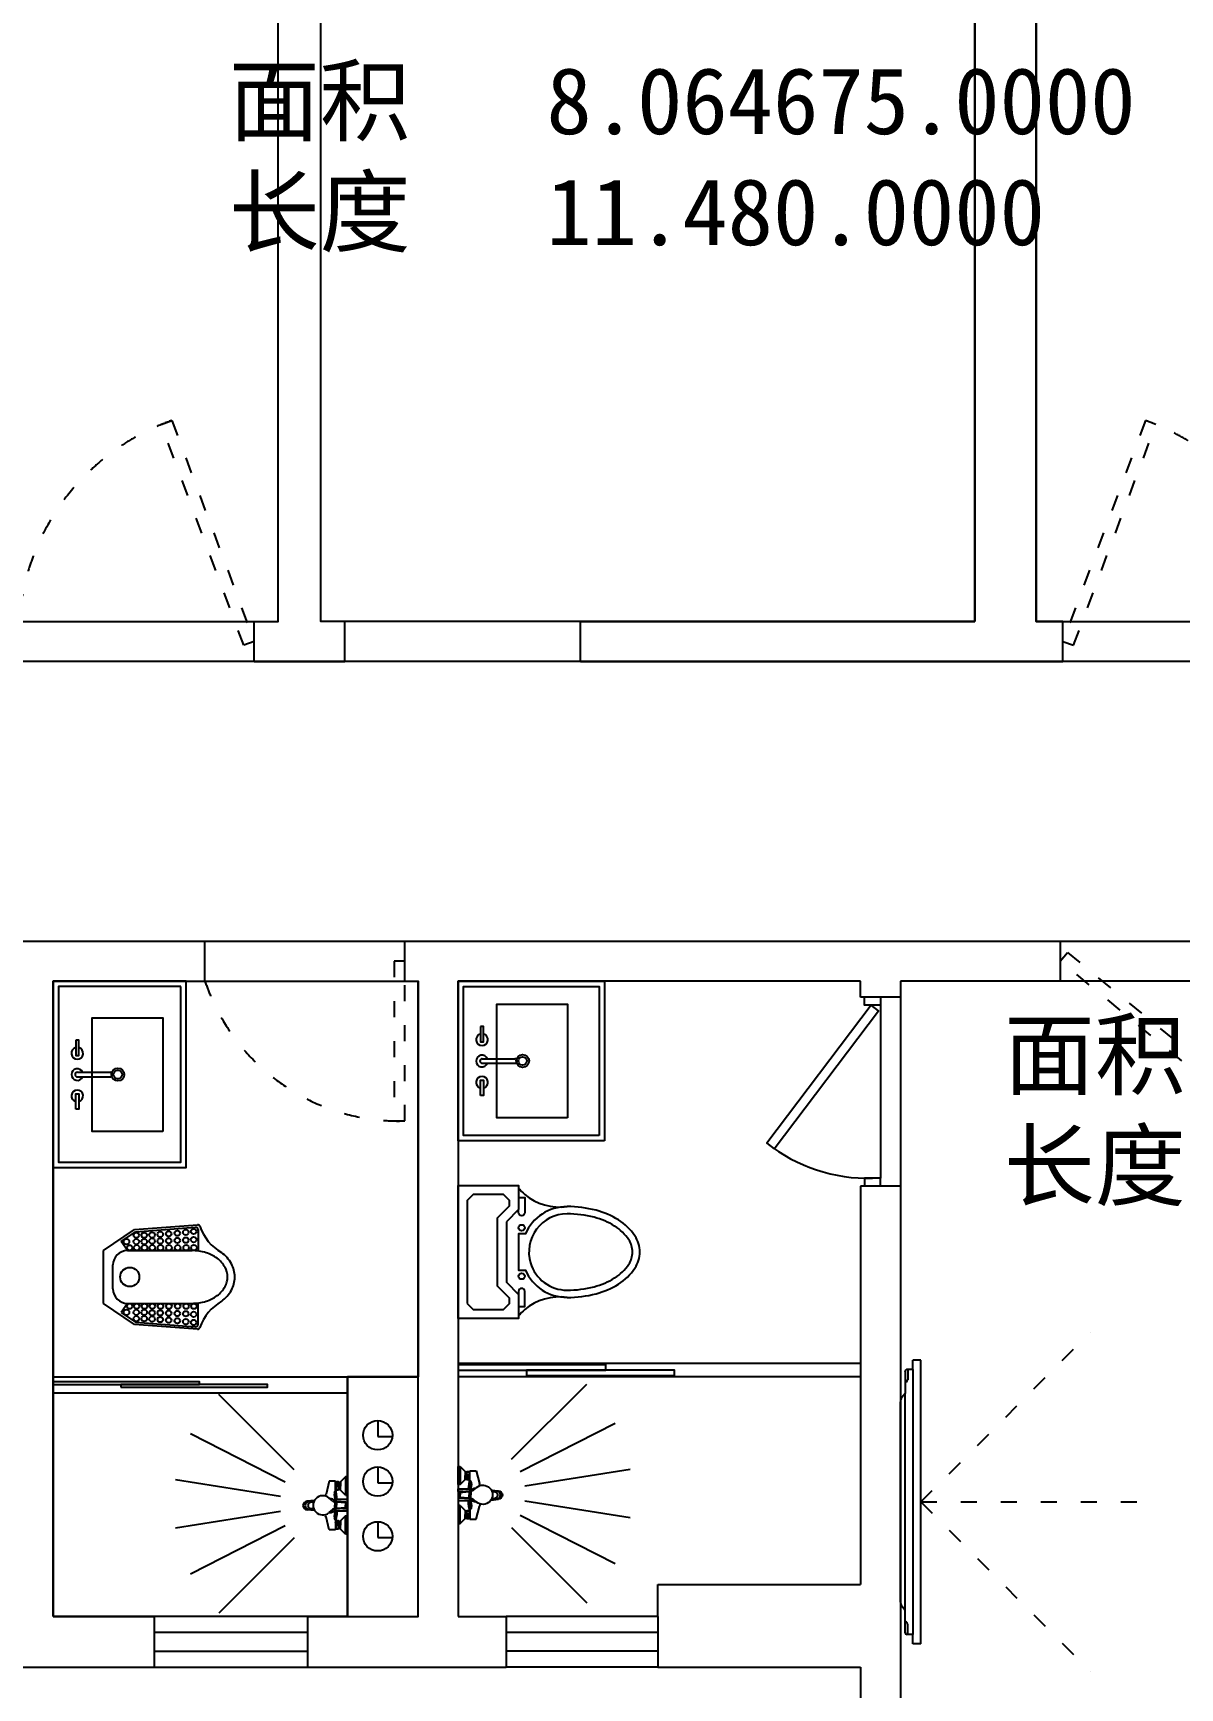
# Model space of a CAD drawing. Header units: millimetres. Extents: x -77055 to 331180, y -861586 to -491011.
# Drawn here: x 152623 to 156927, y -617633 to -611422 of the extents above; entities that cross this region are included whole.
import ezdxf

# ---------------------------------------------------------------- set-up
doc = ezdxf.new("R2010")
doc.units = ezdxf.units.MM
doc.header["$PDMODE"] = 3
doc.linetypes.add('ACAD_ISO03W100', pattern=[30, 12, -18])
for name, color, linetype in [('250', 250, 'Continuous'), ('dadddd', 7, 'Continuous'), ('DOOR【门】', 1, 'Continuous'), ('IDS-FIXT', 31, 'Continuous'), ('JP-洁具灶具', 2, 'Continuous'), ('家具外线', 4, 'Continuous'), ('饰品', 36, 'Continuous')]:
    doc.layers.add(name, color=color, linetype=linetype)
doc.styles.add('DIM', font='simhei.ttf', dxfattribs={"width": 0.8})
doc.styles.add('DIM_FONT', font='SIMPLEX.shx', dxfattribs={"width": 0.8})
doc.styles.add('STYLE1', font='')
doc.styles.get('STYLE1').set_extended_font_data('SimSun')
doc.dimstyles.new('1-50', dxfattribs={"dimscale": 50, "dimtxt": 5, "dimasz": 1, "dimexe": 1, "dimexo": 0.1, "dimgap": 0.5, "dimtad": 1, "dimdec": 0, "dimdsep": 46, "dimtxsty": 'DIM', "dimblk": 'ARCHTICK', "dimcen": 4, "dimdle": 1, "dimclrd": 3, "dimclre": 3, "dimclrt": 1, "dimadec": 0, "dimazin": 0, "dimtfac": 1, "dimtdec": 0, "dimtmove": 2, "dimatfit": 3, "dimldrblk": 'DOT', "dimfxl": 15, "dimfxlon": 1, "dimarcsym": 0})

# ---------------------------------------------------------------- blocks, each defined once
blk = doc.blocks.new('_ArchTick')
at = {"color": 0, "linetype": 'ByBlock', "const_width": 0.15}
blk.add_lwpolyline([(-0.5, -0.5), (0.5, 0.5)], dxfattribs=at)
blk = doc.blocks.new('*D681')
at = {"layer": '250', "color": 3, "lineweight": -2}
for p, q in [((152548.3, -565807.4), (152548.3, -566607.4)), ((152698.3, -565807.4), (152698.3, -566607.4)), ((152498.3, -566557.4), (152748.3, -566557.4)), ((152548.3, -620045.7), (152548.3, -620845.7)), ((152698.3, -620045.7), (152698.3, -620845.7)), ((152498.3, -620795.7), (152748.3, -620795.7))]:
    blk.add_line(p, q, dxfattribs=at)
at = {"layer": 'Defpoints', "color": 0}
for p in [(152548.3, -563562.4), (152698.3, -563562.4), (152698.3, -566557.4), (152548.3, -617800.7), (152698.3, -617800.7), (152698.3, -620795.7)]:
    blk.add_point(p, dxfattribs=at)
at = {"layer": '250', "color": 3, "lineweight": -2, "xscale": 50, "yscale": 50, "zscale": 50, "rotation": 180}
for p in [(152548.3, -566557.4), (152548.3, -620795.7)]:
    blk.add_blockref('_ArchTick', p, dxfattribs=at)
at = {"layer": '250', "color": 3, "lineweight": -2, "xscale": 50, "yscale": 50, "zscale": 50}
for p in [(152698.3, -566557.4), (152698.3, -620795.7)]:
    blk.add_blockref('_ArchTick', p, dxfattribs=at)
at = {"layer": '250', "color": 1, "char_height": 250, "attachment_point": 5, "style": 'DIM'}
for insert in [(152421.3, -566428.2), (152421.3, -620666.4)]:
    blk.add_mtext('150', dxfattribs=dict(at, insert=insert))
blk = doc.blocks.new('_Dot')
at = {"color": 0, "linetype": 'ByBlock', "lineweight": -2}
blk.add_line((-0.5, 0), (-1, 0), dxfattribs=at)
at = {"color": 0, "linetype": 'ByBlock', "const_width": 0.5}
blk.add_lwpolyline([(-0.25, 0, 1), (0.25, 0, 1)], format="xyb", close=True, dxfattribs=at)
blk = doc.blocks.new('*D682')
at = {"layer": '250', "color": 3, "lineweight": -2}
for p, q in [((152698.3, -565807.4), (152698.3, -566607.4)), ((154068.3, -565807.4), (154068.3, -566607.4)), ((152648.3, -566557.4), (154118.3, -566557.4)), ((152698.3, -620045.7), (152698.3, -620845.7)), ((154068.3, -620045.7), (154068.3, -620845.7)), ((152648.3, -620795.7), (154118.3, -620795.7))]:
    blk.add_line(p, q, dxfattribs=at)
at = {"layer": 'Defpoints', "color": 0}
for p in [(154068.3, -562762.4), (152698.3, -563562.4), (154068.3, -566557.4), (154068.3, -617000.7), (152698.3, -617800.7), (154068.3, -620795.7)]:
    blk.add_point(p, dxfattribs=at)
at = {"layer": '250', "color": 3, "lineweight": -2, "xscale": 50, "yscale": 50, "zscale": 50, "rotation": 180}
for p in [(152698.3, -566557.4), (152698.3, -620795.7)]:
    blk.add_blockref('_ArchTick', p, dxfattribs=at)
at = {"layer": '250', "color": 3, "lineweight": -2, "xscale": 50, "yscale": 50, "zscale": 50}
for p in [(154068.3, -566557.4), (154068.3, -620795.7)]:
    blk.add_blockref('_ArchTick', p, dxfattribs=at)
at = {"layer": '250', "color": 1, "char_height": 250, "attachment_point": 5, "style": 'DIM'}
for insert in [(153383.3, -566406), (153383.3, -620644.3)]:
    blk.add_mtext('1370', dxfattribs=dict(at, insert=insert))
blk = doc.blocks.new('*D683')
at = {"layer": '250', "color": 3, "lineweight": -2}
for p, q in [((154068.3, -565807.4), (154068.3, -566607.4)), ((154218.3, -565807.4), (154218.3, -566607.4)), ((154018.3, -566557.4), (154268.3, -566557.4)), ((154068.3, -620045.7), (154068.3, -620845.7)), ((154218.3, -620045.7), (154218.3, -620845.7)), ((154018.3, -620795.7), (154268.3, -620795.7))]:
    blk.add_line(p, q, dxfattribs=at)
at = {"layer": 'Defpoints', "color": 0}
for p in [(154068.3, -562762.4), (154218.3, -563562.4), (154218.3, -566557.4), (154068.3, -617000.7), (154218.3, -617800.7), (154218.3, -620795.7)]:
    blk.add_point(p, dxfattribs=at)
at = {"layer": '250', "color": 3, "lineweight": -2, "xscale": 50, "yscale": 50, "zscale": 50, "rotation": 180}
for p in [(154068.3, -566557.4), (154068.3, -620795.7)]:
    blk.add_blockref('_ArchTick', p, dxfattribs=at)
at = {"layer": '250', "color": 3, "lineweight": -2, "xscale": 50, "yscale": 50, "zscale": 50}
for p in [(154218.3, -566557.4), (154218.3, -620795.7)]:
    blk.add_blockref('_ArchTick', p, dxfattribs=at)
at = {"layer": '250', "color": 1, "char_height": 250, "attachment_point": 5, "style": 'DIM'}
for insert in [(154154.6, -566757.9), (154154.6, -620996.2)]:
    blk.add_mtext('150', dxfattribs=dict(at, insert=insert))
blk = doc.blocks.new('*D684')
at = {"layer": '250', "color": 3, "lineweight": -2}
for p, q in [((154218.3, -565807.4), (154218.3, -566607.4)), ((155728.3, -565807.4), (155728.3, -566607.4)), ((154168.3, -566557.4), (155778.3, -566557.4)), ((154218.3, -620045.7), (154218.3, -620845.7)), ((155728.3, -620045.7), (155728.3, -620845.7)), ((154168.3, -620795.7), (155778.3, -620795.7))]:
    blk.add_line(p, q, dxfattribs=at)
at = {"layer": 'Defpoints', "color": 0}
for p in [(154218.3, -563562.4), (155728.3, -563752.4), (155728.3, -566557.4), (154218.3, -617800.7), (155728.3, -617990.7), (155728.3, -620795.7)]:
    blk.add_point(p, dxfattribs=at)
at = {"layer": '250', "color": 3, "lineweight": -2, "xscale": 50, "yscale": 50, "zscale": 50, "rotation": 180}
for p in [(154218.3, -566557.4), (154218.3, -620795.7)]:
    blk.add_blockref('_ArchTick', p, dxfattribs=at)
at = {"layer": '250', "color": 3, "lineweight": -2, "xscale": 50, "yscale": 50, "zscale": 50}
for p in [(155728.3, -566557.4), (155728.3, -620795.7)]:
    blk.add_blockref('_ArchTick', p, dxfattribs=at)
at = {"layer": '250', "color": 1, "char_height": 250, "attachment_point": 5, "style": 'DIM'}
for insert in [(154973.3, -566406), (154973.3, -620644.3)]:
    blk.add_mtext('1510', dxfattribs=dict(at, insert=insert))
blk = doc.blocks.new('*D685')
at = {"layer": '250', "color": 3, "lineweight": -2}
for p, q in [((155728.3, -565807.4), (155728.3, -566607.4)), ((155878.3, -565807.4), (155878.3, -566607.4)), ((155678.3, -566557.4), (155928.3, -566557.4)), ((155728.3, -620045.7), (155728.3, -620845.7)), ((155878.3, -620045.7), (155878.3, -620845.7)), ((155678.3, -620795.7), (155928.3, -620795.7))]:
    blk.add_line(p, q, dxfattribs=at)
at = {"layer": 'Defpoints', "color": 0}
for p in [(155878.3, -564917.4), (155728.3, -565157.4), (155878.3, -566557.4), (155878.3, -619155.7), (155728.3, -619395.7), (155878.3, -620795.7)]:
    blk.add_point(p, dxfattribs=at)
at = {"layer": '250', "color": 3, "lineweight": -2, "xscale": 50, "yscale": 50, "zscale": 50, "rotation": 180}
for p in [(155728.3, -566557.4), (155728.3, -620795.7)]:
    blk.add_blockref('_ArchTick', p, dxfattribs=at)
at = {"layer": '250', "color": 3, "lineweight": -2, "xscale": 50, "yscale": 50, "zscale": 50}
for p in [(155878.3, -566557.4), (155878.3, -620795.7)]:
    blk.add_blockref('_ArchTick', p, dxfattribs=at)
at = {"layer": '250', "color": 1, "char_height": 250, "attachment_point": 5, "style": 'DIM'}
for insert in [(156161.9, -566410.3), (156161.9, -620648.5)]:
    blk.add_mtext('150', dxfattribs=dict(at, insert=insert))
blk = doc.blocks.new('*D686')
at = {"layer": '250', "color": 3, "lineweight": -2}
for p, q in [((155878.3, -565807.4), (155878.3, -566607.4)), ((159638.3, -565807.4), (159638.3, -566607.4)), ((155828.3, -566557.4), (159688.3, -566557.4)), ((155878.3, -620045.7), (155878.3, -620845.7)), ((159638.3, -620045.7), (159638.3, -620845.7)), ((155828.3, -620795.7), (159688.3, -620795.7))]:
    blk.add_line(p, q, dxfattribs=at)
at = {"layer": 'Defpoints', "color": 0}
for p in [(155878.3, -564917.4), (159638.3, -564917.4), (159638.3, -566557.4), (155878.3, -619155.7), (159638.3, -619155.7), (159638.3, -620795.7)]:
    blk.add_point(p, dxfattribs=at)
at = {"layer": '250', "color": 3, "lineweight": -2, "xscale": 50, "yscale": 50, "zscale": 50, "rotation": 180}
for p in [(155878.3, -566557.4), (155878.3, -620795.7)]:
    blk.add_blockref('_ArchTick', p, dxfattribs=at)
at = {"layer": '250', "color": 3, "lineweight": -2, "xscale": 50, "yscale": 50, "zscale": 50}
for p in [(159638.3, -566557.4), (159638.3, -620795.7)]:
    blk.add_blockref('_ArchTick', p, dxfattribs=at)
at = {"layer": '250', "color": 1, "char_height": 250, "attachment_point": 5, "style": 'DIM'}
for insert in [(157758.3, -566406), (157758.3, -620644.3)]:
    blk.add_mtext('3760', dxfattribs=dict(at, insert=insert))
blk = doc.blocks.new('*D689')
at = {"layer": '250', "color": 3, "lineweight": -2}
for p, q in [((145608.3, -566346), (145608.3, -567146)), ((159878.3, -566346), (159878.3, -567146)), ((159928.3, -567096), (145558.3, -567096)), ((145608.3, -620584.3), (145608.3, -621384.3)), ((159878.3, -620584.3), (159878.3, -621384.3)), ((159928.3, -621334.3), (145558.3, -621334.3))]:
    blk.add_line(p, q, dxfattribs=at)
at = {"layer": 'Defpoints', "color": 0}
for p in [(145608.3, -565710.6), (159878.3, -565710.6), (145608.3, -567096), (145608.3, -619948.8), (159878.3, -619948.8), (145608.3, -621334.3)]:
    blk.add_point(p, dxfattribs=at)
at = {"layer": '250', "color": 3, "lineweight": -2, "xscale": 50, "yscale": 50, "zscale": 50, "rotation": 180}
for p in [(145608.3, -567096), (145608.3, -621334.3)]:
    blk.add_blockref('_ArchTick', p, dxfattribs=at)
at = {"layer": '250', "color": 3, "lineweight": -2, "xscale": 50, "yscale": 50, "zscale": 50}
for p in [(159878.3, -567096), (159878.3, -621334.3)]:
    blk.add_blockref('_ArchTick', p, dxfattribs=at)
at = {"layer": '250', "color": 1, "char_height": 250, "attachment_point": 5, "style": 'DIM'}
for insert in [(152743.3, -566944.6), (152743.3, -621182.9)]:
    blk.add_mtext('14270', dxfattribs=dict(at, insert=insert))
blk = doc.blocks.new('*D693')
at = {"layer": '250', "color": 3, "lineweight": -2}
for p, q in [((-22966, -597862.7), (-22966, -598502.7)), ((-23716, -597912.7), (-22916, -597912.7)), ((-23716, -598452.7), (-22916, -598452.7)), ((176588.8, -649384.8), (176588.8, -648584.8)), ((180978.8, -649384.8), (180978.8, -648584.8)), ((176538.8, -648634.8), (181028.8, -648634.8))]:
    blk.add_line(p, q, dxfattribs=at)
at = {"layer": 'Defpoints', "color": 0}
for p in [(-25214.4, -597912.7), (-24189.4, -598452.7), (-22966, -598452.7), (180978.8, -648634.8), (176588.8, -650555.8), (180978.8, -650555.8)]:
    blk.add_point(p, dxfattribs=at)
at = {"layer": '250', "color": 3, "lineweight": -2, "xscale": 50, "yscale": 50, "zscale": 50}
for p, rotation in [((-22966, -597912.7), 90), ((-22966, -598452.7), 270), ((176588.8, -648634.8), 180)]:
    blk.add_blockref('_ArchTick', p, dxfattribs=dict(at, rotation=rotation))
blk.add_blockref('_ArchTick', (180978.8, -648634.8), dxfattribs=at)
at = {"layer": '250', "color": 1, "insert": (-23167.7, -598182.7), "char_height": 250, "attachment_point": 5, "rotation": 90, "style": 'DIM'}
blk.add_mtext('540', dxfattribs=at)
at = {"layer": '250', "color": 1, "insert": (178783.8, -648483.4), "char_height": 250, "attachment_point": 5, "style": 'DIM'}
blk.add_mtext('4390', dxfattribs=at)
blk = doc.blocks.new('*D699')
at = {"layer": '250', "color": 3, "lineweight": -2}
for p, q in [((-23716, -607307.7), (-22916, -607307.7)), ((-22966, -607257.7), (-22966, -607917.7)), ((-23716, -607867.7), (-22916, -607867.7)), ((157088.3, -650560.8), (157088.3, -650872.4)), ((158853.3, -650560.8), (158853.3, -650872.4)), ((157038.3, -650822.4), (158903.3, -650822.4))]:
    blk.add_line(p, q, dxfattribs=at)
at = {"layer": 'Defpoints', "color": 0}
for p in [(-24189.4, -607307.7), (-25224.4, -607867.7), (-22966, -607867.7), (157088.3, -650555.8), (158853.3, -650555.8), (158853.3, -650822.4)]:
    blk.add_point(p, dxfattribs=at)
at = {"layer": '250', "color": 3, "lineweight": -2, "xscale": 50, "yscale": 50, "zscale": 50}
for p, rotation in [((-22966, -607307.7), 90), ((-22966, -607867.7), 270), ((157088.3, -650822.4), 180)]:
    blk.add_blockref('_ArchTick', p, dxfattribs=dict(at, rotation=rotation))
blk.add_blockref('_ArchTick', (158853.3, -650822.4), dxfattribs=at)
at = {"layer": '250', "color": 1, "insert": (-23167.7, -607587.7), "char_height": 250, "attachment_point": 5, "rotation": 90, "style": 'DIM'}
blk.add_mtext('560', dxfattribs=at)
at = {"layer": '250', "color": 1, "insert": (157970.8, -650672.4), "char_height": 250, "attachment_point": 5, "style": 'DIM'}
blk.add_mtext('1765', dxfattribs=at)
blk = doc.blocks.new('*D707')
at = {"layer": '250', "color": 3, "lineweight": -2}
for p, q in [((-28159.3, -595435.2), (-27829.3, -595435.2)), ((-28109.3, -596185.2), (-28109.3, -595385.2)), ((-27879.3, -596185.2), (-27879.3, -595385.2)), ((164355.5, -618770.3), (164355.5, -614910.3)), ((163605.5, -614960.3), (164405.5, -614960.3)), ((163605.5, -618720.3), (164405.5, -618720.3))]:
    blk.add_line(p, q, dxfattribs=at)
at = {"layer": 'Defpoints', "color": 0}
for p in [(-27879.3, -595435.2), (-27879.3, -597343.8), (-28109.3, -597583.8), (159638.3, -614960.3), (164355.5, -614960.3), (159638.3, -618720.3)]:
    blk.add_point(p, dxfattribs=at)
at = {"layer": '250', "color": 3, "lineweight": -2, "xscale": 50, "yscale": 50, "zscale": 50}
for p, rotation in [((-28109.3, -595435.2), 180), ((164355.5, -614960.3), 90), ((164355.5, -618720.3), 270)]:
    blk.add_blockref('_ArchTick', p, dxfattribs=dict(at, rotation=rotation))
blk.add_blockref('_ArchTick', (-27879.3, -595435.2), dxfattribs=at)
at = {"layer": '250', "color": 1, "insert": (-27994.3, -595221.3), "char_height": 250, "attachment_point": 5, "style": 'DIM'}
blk.add_mtext('230', dxfattribs=at)
at = {"layer": '250', "color": 1, "insert": (164204.1, -616840.3), "char_height": 250, "attachment_point": 5, "rotation": 90, "style": 'DIM'}
blk.add_mtext('3760', dxfattribs=at)
blk = doc.blocks.new('FBVC8')
at = {"color": 3, "ltscale": 100}
for p, q in [((-160996.6, -537259.3), (-161014, -537023.4)), ((-160987.8, -537256.2), (-161004.5, -537030.5)), ((-160995.5, -537020.8), (-160915.5, -537020.8)), ((-160916.9, -537043.3), (-160916.9, -537286.3)), ((-160916.9, -537286.3), (-160916.9, -537043.3)), ((-160640.3, -537020.8), (-160720.3, -537020.8)), ((-160718.9, -537286.3), (-160718.9, -537043.3)), ((-160648.1, -537256.2), (-160631.3, -537030.5)), ((-160621.8, -537023.4), (-160639.3, -537259.3)), ((-160916.9, -537376.3), (-160996.6, -537259.3)), ((-160951.3, -537309.7), (-160987.8, -537256.2)), ((-160916.9, -537286.3), (-160951.3, -537309.7)), ((-160639.3, -537259.3), (-160718.9, -537376.3)), ((-160718.9, -537286.3), (-160684.5, -537309.7)), ((-160684.5, -537309.7), (-160648.1, -537256.2)), ((-160772.9, -537340.3), (-160862.9, -537340.3)), ((-160718.9, -537376.3), (-160916.9, -537376.3))]:
    blk.add_line(p, q, dxfattribs=at)
for centre, radius in [((-160988.8, -537037.5), 10.3), ((-160985.5, -537066.9), 10.3), ((-160958.2, -537037.5), 10.3), ((-160956.1, -537066.9), 10.3), ((-160927.7, -537036.4), 10.3), ((-160927.7, -537065.8), 10.3), ((-160708.1, -537036.4), 10.3), ((-160708.1, -537065.8), 10.3), ((-160679.8, -537066.9), 10.3), ((-160677.6, -537037.5), 10.3), ((-160650.3, -537066.9), 10.3), ((-160647.1, -537037.5), 10.3), ((-160982.2, -537098.6), 10.3), ((-160980.1, -537131.3), 10.3), ((-160955, -537098.6), 10.3), ((-160953.9, -537131.3), 10.3), ((-160927.7, -537097.5), 10.3), ((-160927.7, -537130.2), 10.3), ((-160708.1, -537097.5), 10.3), ((-160708.1, -537130.2), 10.3), ((-160682, -537131.3), 10.3), ((-160680.9, -537098.6), 10.3), ((-160655.8, -537131.3), 10.3), ((-160653.6, -537098.6), 10.3), ((-160977.9, -537162.9), 10.3), ((-160975.7, -537193.5), 10.3), ((-160952.8, -537162.9), 10.3), ((-160952.8, -537193.5), 10.3), ((-160927.7, -537161.9), 10.3), ((-160927.7, -537192.4), 10.3), ((-160708.1, -537161.9), 10.3), ((-160708.1, -537192.4), 10.3), ((-160683, -537162.9), 10.3), ((-160683, -537193.5), 10.3), ((-160660.1, -537193.5), 10.3), ((-160658, -537162.9), 10.3), ((-160974.6, -537223), 10.3), ((-160974.6, -537252.4), 10.3), ((-160950.6, -537223), 10.3), ((-160950.6, -537252.4), 10.3), ((-160927.7, -537221.9), 10.3), ((-160927.7, -537251.3), 10.3), ((-160817.9, -537277.3), 36), ((-160708.1, -537221.9), 10.3), ((-160708.1, -537251.3), 10.3), ((-160685.2, -537223), 10.3), ((-160685.2, -537252.4), 10.3), ((-160661.2, -537223), 10.3), ((-160661.2, -537252.4), 10.3), ((-160950.6, -537289.5), 10.3), ((-160927.5, -537277.7), 10.3), ((-160708.3, -537277.7), 10.3), ((-160685.2, -537289.5), 10.3)]:
    blk.add_circle(centre, radius, dxfattribs=at)
for centre, radius, start, end in [((-161067, -536842.3), 181.7, 288.94368, 330.21469), ((-160802.2, -537012.8), 133.8, 119.13117, 143.37867), ((-160802.2, -537012.8), 106.8, 119.13117, 143.37867), ((-160817.9, -536984.6), 101.5, 90, 119.13117), ((-160817.9, -536984.6), 74.5, 90, 119.13117), ((-160817.9, -536984.6), 101.5, 60.86883, 90), ((-160817.9, -536984.6), 74.5, 60.86883, 90), ((-160833.7, -537012.8), 106.8, 36.62133, 60.86883), ((-160833.7, -537012.8), 133.8, 36.62133, 60.86883), ((-160568.8, -536842.3), 181.7, 209.78531, 251.05632), ((-160738.3, -537043.3), 178.6, 162.88842, 180), ((-160777.4, -537031.3), 137.7, 143.37867, 162.88842), ((-160858.4, -537031.3), 137.7, 17.11158, 36.62133), ((-160897.5, -537043.3), 178.6, 0, 17.11158), ((-160995.5, -537029.8), 9, 90, 184.23639), ((-160640.3, -537029.8), 9, 355.76361, 90), ((-160630.8, -537022.7), 9, 355.76361, 71.05632), ((-160862.9, -537286.3), 54, 180, 270), ((-160772.9, -537286.3), 54, 270, 0)]:
    blk.add_arc(centre, radius, start, end, dxfattribs=at)
at = {"layer": '家具外线'}
blk.add_arc((-161005.1, -537022.7), 9, 108.94368, 184.23639, dxfattribs=at)
at = {"color": 3, "ltscale": 100, "style": 'DIM_FONT', "width": 0.8, "flags": 9}
for tag in ['YSIZE', 'XSIZE']:
    blk.add_attdef(tag, (-160718.9, -537376.3), '', height=0.45, rotation=180, dxfattribs=at)
blk = doc.blocks.new('941RFD')
at = {"color": 2}
for p, q in [((40964.1, 8549.6), (40841.5, 8549.6)), ((40964.1, 8532.5), (40841.5, 8532.5))]:
    blk.add_line(p, q, dxfattribs=at)
for points in [[(40643.5, 8754.1), (40909.2, 8754.1), (40909.2, 8327.7), (40643.5, 8327.7)], [(40970.7, 8670.7), (40970.7, 8613.1), (40959.1, 8613.1), (40959.1, 8670.7)], [(40970.7, 8411.4), (40970.7, 8469), (40959.1, 8469), (40959.1, 8411.4)]]:
    blk.add_lwpolyline(points, close=True, dxfattribs=at)
for radius in [24, 16]:
    blk.add_circle((40812.4, 8540.9), radius, dxfattribs=at)
for centre, radius, start, end in [((40964.9, 8621), 22, 105.27635, 74.72365), ((40841.5, 8541), 8.57, 90, 270), ((40964.9, 8541), 22, 202.91788, 157.08212), ((40964.1, 8541), 8.57, 270, 90), ((40964.9, 8461), 22, 285.27635, 254.72365)]:
    blk.add_arc(centre, radius, start, end, dxfattribs=at)
blk = doc.blocks.new('A$C761A5A90')
at = {"color": 8, "ltscale": 120}
for p, q in [((-23.1, 250.9), (-85.6, 645.6)), ((33.5, 250.9), (96, 645.6)), ((-76.9, 233.5), (-258.3, 589.5)), ((87.3, 233.5), (268.7, 589.5)), ((-122.6, 200.2), (-405.2, 482.7)), ((133.1, 200.2), (415.6, 482.7))]:
    blk.add_line(p, q, dxfattribs=at)
at = {"layer": 'IDS-FIXT'}
for p, q in [((-19.8, 123.3), (-17.1, 151.1)), ((-19, 123.8), (-16.2, 147.2)), ((-14, 126.4), (-12.4, 138.7)), ((12, 127.2), (10.4, 138.7)), ((17, 125), (14.2, 147.2)), ((17.7, 124.6), (15.2, 151.1)), ((-92.2, 68.4), (-43.7, 80.7)), ((-92.2, 44.6), (-92.2, 68.4)), ((-16.3, 56.5), (-27.5, 69.7)), ((16.3, 56.5), (27.5, 69.7)), ((90.3, 68.4), (41.8, 80.7)), ((90.3, 44.6), (90.3, 68.4)), ((-108.3, 7.6), (-89.3, 26.6)), ((-108.3, 0), (-108.3, 7.6)), ((-108.3, 7.6), (-39.9, 7.6)), ((-39.9, 0), (-108.3, 0)), ((-87.4, 44.6), (-92.2, 44.6)), ((-89.3, 40.8), (-87.4, 42.7)), ((-89.3, 33.2), (-89.3, 40.8)), ((-89.3, 40.8), (-85.5, 40.8)), ((-87.4, 31.3), (-89.3, 33.2)), ((-85.5, 33.2), (-89.3, 33.2)), ((-89.3, 26.6), (-87.4, 26.6)), ((-87.4, 44.6), (-87.4, 42.7)), ((-60.8, 44.6), (-87.4, 44.6)), ((-87.4, 42.7), (-74.1, 42.7)), ((-87.4, 26.6), (-87.4, 31.3)), ((-87.4, 31.3), (-74.1, 31.3)), ((-87.4, 26.6), (-74.1, 26.6)), ((-85.5, 40.8), (-83.6, 42.7)), ((-85.5, 40.8), (-85.5, 33.2)), ((-85.5, 33.2), (-82.6, 31.3)), ((-77, 40.8), (-78.8, 42.7)), ((-78.8, 31.3), (-77, 33.2)), ((-77, 33.2), (-77, 40.8)), ((-77, 40.8), (-74.1, 40.8)), ((-77, 33.2), (-74.1, 33.2)), ((-60.8, 42.7), (-74.1, 42.7)), ((-71.2, 40.8), (-74.1, 40.8)), ((-71.2, 33.2), (-74.1, 33.2)), ((-60.8, 31.3), (-74.1, 31.3)), ((-60.8, 26.6), (-74.1, 26.6)), ((-71.2, 40.8), (-69.4, 42.7)), ((-71.2, 33.2), (-71.2, 40.8)), ((-69.4, 31.3), (-71.2, 33.2)), ((-62.7, 33.2), (-65.6, 31.3)), ((-62.7, 40.8), (-64.6, 42.7)), ((-62.7, 40.8), (-62.7, 33.2)), ((-58.9, 40.8), (-62.7, 40.8)), ((-62.7, 33.2), (-58.9, 33.2)), ((-60.8, 44.6), (-60.8, 42.7)), ((-50.3, 44.6), (-60.8, 44.6)), ((-58.9, 40.8), (-60.8, 42.7)), ((-60.8, 31.3), (-58.9, 33.2)), ((-60.8, 26.6), (-60.8, 31.3)), ((-58.9, 26.6), (-60.8, 26.6)), ((-58.9, 33.2), (-58.9, 40.8)), ((-39.9, 7.6), (-58.9, 26.6)), ((-39.9, 7.6), (-39.9, 0)), ((-21.9, 43.7), (-15.1, 43.7)), ((-21.9, 0), (-21.9, 43.7)), ((-12.4, 0), (-21.9, 0)), ((-14.2, 47.5), (-14.2, 51)), ((-14.2, 47.5), (0, 47.5)), ((-11.4, 5.7), (-14.2, 41.8)), ((-14.2, 41.8), (0, 41.8)), ((-12.4, 17.7), (-12.4, 0)), ((-9, 5.8), (-11.9, 41.9)), ((-11.4, 7.6), (0, 7.6)), ((-11.4, 5.7), (0, 5.7)), ((14.2, 47.5), (0, 47.5)), ((14.2, 41.8), (0, 41.8)), ((11.4, 7.6), (0, 7.6)), ((11.4, 5.7), (0, 5.7)), ((9, 5.8), (11.9, 41.9)), ((11.4, 5.7), (14.2, 41.8)), ((12.3, 17.7), (12.3, 0)), ((12.3, 0), (21.9, 0)), ((14.2, 47.5), (14.2, 51)), ((21.9, 43.7), (15.1, 43.7)), ((21.9, 0), (21.9, 43.7)), ((38, 7.6), (57, 26.6)), ((38, 7.6), (38, 0)), ((106.4, 7.6), (38, 7.6)), ((38, 0), (73.1, 0)), ((48.4, 44.6), (58.9, 44.6)), ((57, 40.8), (58.9, 42.7)), ((57, 33.2), (57, 40.8)), ((57, 40.8), (60.8, 40.8)), ((58.9, 31.3), (57, 33.2)), ((60.8, 33.2), (57, 33.2)), ((57, 26.6), (58.9, 26.6)), ((58.9, 44.6), (58.9, 42.7)), ((58.9, 44.6), (85.5, 44.6)), ((58.9, 42.7), (72.2, 42.7)), ((58.9, 26.6), (58.9, 31.3)), ((58.9, 31.3), (72.2, 31.3)), ((58.9, 26.6), (72.2, 26.6)), ((60.8, 40.8), (62.7, 42.7)), ((60.8, 40.8), (60.8, 33.2)), ((60.8, 33.2), (63.6, 31.3)), ((69.3, 40.8), (67.4, 42.7)), ((67.4, 31.3), (69.3, 33.2)), ((69.3, 40.8), (72.2, 40.8)), ((69.3, 33.2), (69.3, 40.8)), ((69.3, 33.2), (72.2, 33.2)), ((85.5, 42.7), (72.2, 42.7)), ((75, 40.8), (72.2, 40.8)), ((75, 33.2), (72.2, 33.2)), ((85.5, 31.3), (72.2, 31.3)), ((85.5, 26.6), (72.2, 26.6)), ((73.1, 0), (93.1, 0)), ((75, 40.8), (76.9, 42.7)), ((75, 33.2), (75, 40.8)), ((76.9, 31.3), (75, 33.2)), ((83.6, 33.2), (80.7, 31.3)), ((83.6, 40.8), (81.7, 42.7)), ((83.6, 40.8), (83.6, 33.2)), ((87.4, 40.8), (83.6, 40.8)), ((83.6, 33.2), (87.4, 33.2)), ((85.5, 44.6), (85.5, 42.7)), ((85.5, 44.6), (90.3, 44.6)), ((87.4, 40.8), (85.5, 42.7)), ((85.5, 31.3), (87.4, 33.2)), ((85.5, 26.6), (85.5, 31.3)), ((87.4, 26.6), (85.5, 26.6)), ((87.4, 33.2), (87.4, 40.8)), ((106.4, 7.6), (87.4, 26.6)), ((93.1, 0), (106.4, 0)), ((106.4, 0), (106.4, 7.6))]:
    blk.add_line(p, q, dxfattribs=at)
for centre, radius, start, end in [((0, 93.1), 36.1, 319.55423, 220.44577), ((0.8, 149.3), 18, 95.49232, 174.50768), ((1.2, 145.1), 17.5, 96.98106, 173.01894), ((2.3, 138.5), 20.4, 99.05948, 154.68031), ((-1.5, 137.3), 11, 87.20579, 172.40536), ((-2.7, 149.3), 18, 5.49232, 84.50768), ((-3.1, 145.1), 17.5, 6.98106, 83.01894), ((-4.2, 138.5), 20.4, 25.31969, 80.94052), ((-0.4, 137.3), 11, 7.59464, 92.79421), ((-51.3, 110.6), 30.8, 284.30028, 301.86242), ((-1.3, 65.5), 25.6, 172.76717, 237.19187), ((-0.6, 65.5), 25.6, 308.01803, 2.6898), ((49.4, 110.6), 30.8, 241.68836, 255.69972), ((-3, 338.7), 300.8, 257.83975, 266.40812), ((-46.7, 38.2), 11.4, 98.80679, 145.20397), ((-40.8, -0.8), 46.4, 73.38809, 101.84002), ((-41.7, 5.6), 44.3, 59.27744, 98.80679), ((-30.9, 32.5), 11.7, 39.23177, 73.38809), ((-22.8, 51), 8.55, 0, 40.44577), ((-10.4, 44.6), 4.75, 143.1301, 216.8699), ((0, 27.1), 24.2, 241.92751, 298.07249), ((22.8, 51), 8.55, 139.55423, 180), ((10.4, 44.6), 4.75, 323.1301, 36.8699), ((39.8, 5.6), 44.3, 81.19321, 120.72256), ((-3, 338.7), 300.8, 274.74006, 282.16025), ((29, 32.5), 11.7, 106.61191, 127.71193), ((38.9, -0.8), 46.4, 78.15998, 106.61191), ((44.8, 38.2), 11.4, 34.79603, 81.19321)]:
    blk.add_arc(centre, radius, start, end, dxfattribs=at)
blk = doc.blocks.new('WERWW')
at = {"color": 1}
for points in [[(50095.3, 16268.4), (49868, 16268.4), (49822.5, 16222.9), (49731.6, 16222.9), (49731.6, 16450.2), (50231.6, 16450.2), (50231.6, 16222.9), (50140.7, 16222.9)], [(49788.4, 16416.1), (49765.7, 16393.4), (49765.7, 16279.8), (49788.4, 16257), (49808.4, 16257), (49853.9, 16302.5), (50109.4, 16302.5), (50154.8, 16257), (50174.8, 16257), (50197.5, 16279.8), (50197.5, 16393.4), (50174.8, 16416.1)]]:
    blk.add_lwpolyline(points, close=True, dxfattribs=at)
for points in [[(49777.1, 16222.9), (49777.1, 16200.2), (49833.9, 16200.2, 1), (49833.9, 16222.9), (49822.5, 16222.9)], [(50186.2, 16200.2), (50186.2, 16200.2), (50129.3, 16200.2, -1), (50129.3, 16222.9), (50140.7, 16222.9)]]:
    blk.add_lwpolyline(points, format="xyb", dxfattribs=at)
for points in [[(50049.8, 16200.2), (50049.8, 16222.9), (49913.4, 16222.9), (49913.4, 16200.2)], [(50186.2, 16222.9), (50186.2, 16200.2)]]:
    blk.add_lwpolyline(points, dxfattribs=at)
at = {"color": 2}
blk.add_lwpolyline([(49913.4, 16200.2), (49913.4, 16197.4, 0.298217), (49811.2, 16041.1, 0.063415), (49825, 15932.1, 0.076468), (49861.1, 15848.3, 0.107136), (49921.1, 15786.6, 0.147373), (49981.6, 15768.4, 0.147373), (50042.1, 15786.6, 0.107136), (50102.1, 15848.3, 0.076468), (50138.2, 15932.1, 0.063415), (50152.1, 16041.1, 0.298217), (50049.8, 16197.4), (50049.8, 16200.2)], format="xyb", dxfattribs=at)
at = {"color": 1}
for centre in [(49890.7, 16211.6), (50072.5, 16211.6)]:
    blk.add_circle(centre, 11.4, dxfattribs=at)
for centre, radius, start, end in [((49608.6, 16068.9), 204.4, 39.97972, 48.91101), ((50354.6, 16068.9), 204.4, 131.08899, 140.02028), ((49981.6, 16041.1), 143.2, 106.60155, 180), ((49981.6, 16041.1), 143.2, 0, 106.60154), ((50246, 16041.1), 407.6, 180.00004, 194.51423), ((49717.2, 16041.1), 407.6, 345.48576, 359.99996), ((50115.6, 16007.4), 272.9, 194.51423, 212.00539), ((49847.6, 16007.4), 272.9, 327.99461, 345.48577), ((50033.3, 15955.9), 175.8, 212.00541, 236.46587), ((49929.9, 15955.9), 175.8, 303.53412, 327.99458), ((49981.6, 15877.9), 82.2, 236.46593, 269.99994), ((49981.6, 15877.9), 82.2, 270.00005, 303.53406)]:
    blk.add_arc(centre, radius, start, end, dxfattribs=at)
at = {"color": 2}
for centre, start, end in [((49608.6, 16068.9), 352.20108, 39.97972), ((50354.6, 16068.9), 140.02028, 187.79892)]:
    blk.add_arc(centre, 204.4, start, end, dxfattribs=at)
blk = doc.blocks.new('A$C19C21231')
at = {"layer": 'DOOR【门】', "color": 250, "linetype": 'ACAD_ISO03W100', "ltscale": 5}
for q in [(-636.4, -636.4), (0, -900), (636.4, -636.4)]:
    blk.add_line((0, 0), q, dxfattribs=at)
at = {"layer": '饰品', "color": 1}
for p, q in [((-406.9, 59.6), (-391.4, 71.6)), ((-375.6, 76.9), (375.6, 76.9)), ((406.9, 59.6), (391.4, 71.6)), ((-532, 0), (-532, 30.2)), ((-532, 30.2), (-497.2, 30.2)), ((-532, 0), (532, 0)), ((-497.2, 30.2), (-497.2, 51)), ((-488.6, 59.6), (-406.9, 59.6)), ((488.6, 59.6), (406.9, 59.6)), ((497.2, 30.2), (497.2, 51)), ((497.2, 30.2), (532, 30.2)), ((532, 0), (532, 30.2))]:
    blk.add_line(p, q, dxfattribs=at)
at = {"layer": '饰品', "color": 8}
for p, q in [((497.2, 30.2), (-497.2, 30.2)), ((-496.9, 49.6), (-458.5, 49.6)), ((-450.8, 54.4), (-448.2, 59.6)), ((-406.9, 59.6), (406.9, 59.6)), ((450.8, 54.4), (448.2, 59.6)), ((496.9, 49.6), (458.5, 49.6))]:
    blk.add_line(p, q, dxfattribs=at)
at = {"layer": '饰品', "color": 1}
for centre, radius, start, end in [((-375.6, 51), 25.9, 90, 127.45154), ((375.6, 51), 25.9, 52.54846, 90), ((-488.6, 51), 8.64, 90, 180), ((488.6, 51), 8.64, 0, 90)]:
    blk.add_arc(centre, radius, start, end, dxfattribs=at)
at = {"layer": '饰品', "color": 8}
for centre, start, end in [((-458.5, 58.3), 270, 333.36459), ((458.5, 58.3), 206.63541, 270)]:
    blk.add_arc(centre, 8.64, start, end, dxfattribs=at)

msp = doc.modelspace()

# ---------------------------------------------------------------- linework, layer by layer
at = {"layer": '250', "color": 7}
for p, q in [((156158.3, -613630.3), (156158.3, -609565.3)), ((153543.3, -613630.3), (153543.3, -610345.3)), ((153703.3, -613630.3), (153703.3, -610345.3)), ((156388.3, -613630.3), (156388.3, -610345.3)), ((153453.3, -613630.3), (153543.3, -613630.3)), ((153453.3, -613780.3), (153453.3, -613630.3)), ((153453.3, -613630.3), (153543.3, -613630.3)), ((153793.3, -613630.3), (153703.3, -613630.3)), ((153793.3, -613630.3), (153703.3, -613630.3)), ((153793.3, -613780.3), (153793.3, -613630.3)), ((155173.3, -613630.3), (154678.3, -613630.3)), ((154678.3, -613780.3), (154678.3, -613630.3)), ((154678.3, -613630.3), (156158.3, -613630.3)), ((156488.3, -613630.3), (156388.3, -613630.3)), ((156488.3, -613780.3), (156488.3, -613630.3)), ((153453.3, -613780.3), (153793.3, -613780.3)), ((153453.3, -613780.3), (153793.3, -613780.3)), ((154678.3, -613780.3), (155173.3, -613780.3)), ((154678.3, -613780.3), (156488.3, -613780.3)), ((156058.3, -613780.3), (156488.3, -613780.3)), ((150108.3, -614830.3), (153268.3, -614830.3)), ((153268.3, -614980.3), (153268.3, -614830.3)), ((154018.3, -614830.3), (156478.3, -614830.3)), ((154018.3, -614980.3), (154018.3, -614830.3)), ((156478.3, -614830.3), (156478.3, -614980.3)), ((152698.3, -614980.3), (152698.3, -617365.3)), ((152698.3, -614980.3), (153268.3, -614980.3)), ((154018.3, -614980.3), (154068.3, -614980.3)), ((154068.3, -616565.3), (154068.3, -614980.3)), ((155728.3, -614980.3), (154218.3, -614980.3)), ((154218.3, -614980.3), (154218.3, -617365.3)), ((155728.3, -615040.3), (155728.3, -614980.3)), ((156478.3, -614980.3), (155878.3, -614980.3)), ((155878.3, -614980.3), (155878.3, -615040.3)), ((155878.3, -615040.3), (155728.3, -615040.3)), ((155878.3, -615750.3), (155728.3, -615750.3)), ((155728.3, -615750.3), (155728.3, -617245.3)), ((155878.3, -615750.3), (155878.3, -618720.3)), ((153803.3, -617365.3), (153803.3, -616465.3)), ((153803.3, -616465.3), (154068.3, -616465.3)), ((154968.3, -617365.3), (154968.3, -617245.3)), ((154968.3, -617245.3), (155728.3, -617245.3)), ((152698.3, -617365.3), (153078.3, -617365.3)), ((153078.3, -617365.3), (153078.3, -617555.3)), ((153653.3, -617365.3), (153653.3, -617555.3)), ((153653.3, -617365.3), (153803.3, -617365.3)), ((154218.3, -617365.3), (154398.3, -617365.3)), ((154398.3, -617365.3), (154398.3, -617555.3)), ((154968.3, -617365.3), (154968.3, -617555.3)), ((152148.3, -617555.3), (153078.3, -617555.3)), ((153653.3, -617555.3), (154398.3, -617555.3)), ((154968.3, -617555.3), (155728.3, -617555.3)), ((155728.3, -617555.3), (155728.3, -618960.3))]:
    msp.add_line(p, q, dxfattribs=at)
at = {"layer": '250', "color": 8}
for p, q in [((155803.3, -615070.3), (155803.3, -615720.3)), ((155728.3, -616415.3), (154218.3, -616415.3)), ((152698.3, -616465.3), (153803.3, -616465.3)), ((155728.3, -616465.3), (154218.3, -616465.3)), ((152698.3, -616525.3), (153803.3, -616525.3)), ((153916.6, -616629.7), (153916.6, -616689.7)), ((153916.6, -616689.7), (153971.4, -616689.7)), ((153916.6, -616803.5), (153916.6, -616863.5)), ((153916.6, -616863.5), (153971.4, -616863.5)), ((153916.6, -617009.2), (153916.6, -617069.2)), ((153916.6, -617069.2), (153971.4, -617069.2))]:
    msp.add_line(p, q, dxfattribs=at)
at = {"layer": '250', "color": 2}
for p, q in [((153653.3, -617365.3), (153078.3, -617365.3)), ((154968.3, -617365.3), (154398.3, -617365.3)), ((153078.3, -617555.3), (153653.3, -617555.3)), ((154968.3, -617555.3), (154398.3, -617555.3))]:
    msp.add_line(p, q, dxfattribs=at)
at = {"layer": '250', "color": 1}
for p, q in [((153653.3, -617425.3), (153078.3, -617425.3)), ((154968.3, -617425.3), (154398.3, -617425.3)), ((153078.3, -617495.3), (153653.3, -617495.3)), ((154968.3, -617495.3), (154398.3, -617495.3))]:
    msp.add_line(p, q, dxfattribs=at)
at = {"layer": '250', "color": 2}
for points in [[(149938.3, -617225.3), (150108.3, -617225.3), (150108.3, -614830.3), (157468.3, -614830.3), (157468.3, -613780.3), (150358.3, -613780.3), (150358.3, -610345.3), (145968.3, -610345.3), (145968.3, -617225.3), (146388.3, -617225.3), (146388.3, -617555.3), (145968.3, -617555.3), (145968.3, -619135.3), (147603.3, -619135.3), (147603.3, -619205.3), (150558.3, -619205.3), (150558.3, -617555.3), (149938.3, -617555.3), (149938.3, -617225.3)], [(153543.3, -610345.3), (150688.3, -610345.3), (150688.3, -613630.3), (153543.3, -613630.3), (153543.3, -610345.3)], [(156158.3, -613630.3), (153703.3, -613630.3), (153703.3, -610345.3), (156158.3, -610345.3), (156158.3, -613630.3)], [(159638.3, -610345.3), (156388.3, -610345.3), (156388.3, -613630.3), (157633.3, -613630.3), (157633.3, -614225.3), (159618.3, -614225.3), (159638.3, -614225.3), (159638.3, -610345.3)], [(155878.3, -614980.3), (155878.3, -618720.3), (159638.3, -618720.3), (159638.3, -614365.3), (157628.3, -614365.3), (157628.3, -614980.3), (155878.3, -614980.3)], [(152698.3, -617365.3), (152698.3, -614980.3), (154068.3, -614980.3), (154068.3, -616465.3), (153803.3, -616465.3), (153803.3, -617365.3), (152698.3, -617365.3)], [(155803.3, -615040.3), (155803.3, -615070.3), (155743.3, -615070.3), (155743.3, -615040.3)], [(155803.3, -615750.3), (155803.3, -615720.3), (155743.3, -615720.3), (155743.3, -615750.3)]]:
    msp.add_lwpolyline(points, dxfattribs=at)
for points in [[(157468.3, -613780.3), (150108.3, -613780.3), (150108.3, -614830.3), (157468.3, -614830.3)], [(153198.3, -614980.3), (152698.3, -614980.3), (152698.3, -615680.3), (153198.3, -615680.3)], [(154768.3, -615580.3), (154218.3, -615580.3), (154218.3, -614980.3), (154768.3, -614980.3)]]:
    msp.add_lwpolyline(points, close=True, dxfattribs=at)
at = {"layer": '250', "color": 1}
for points in [[(153178.3, -615000.3), (152718.3, -615000.3), (152718.3, -615660.3), (153178.3, -615660.3)], [(154748.3, -615560.3), (154238.3, -615560.3), (154238.3, -615000.3), (154748.3, -615000.3)], [(155768.3, -615070.3), (155376.6, -615589), (155404.5, -615610.1), (155796.2, -615091.4)]]:
    msp.add_lwpolyline(points, close=True, dxfattribs=at)
at = {"layer": '250', "color": 4}
for points in [[(154218.3, -616440.7), (154773.3, -616440.7), (154773.3, -616420.7), (154218.3, -616420.7)], [(152698.3, -616494.5), (153248.3, -616494.5), (153248.3, -616484.5), (152698.3, -616484.5)], [(152952.6, -616504.5), (153502.6, -616504.5), (153502.6, -616494.5), (152952.6, -616494.5)], [(154474.9, -616460.7), (155029.9, -616460.7), (155029.9, -616440.7), (154474.9, -616440.7)]]:
    msp.add_lwpolyline(points, close=True, dxfattribs=at)
at = {"layer": '250', "color": 7}
msp.add_lwpolyline([(153803.3, -616465.3), (153803.3, -617365.3), (154068.3, -617365.3), (154068.3, -616465.3)], dxfattribs=at)
at = {"layer": '250', "color": 8}
for centre in [(153916.6, -616684.7), (153916.6, -616858.5), (153916.6, -617064.2)]:
    msp.add_circle(centre, 55, dxfattribs=at)
msp.add_arc((155759.8, -615096), 624.4, 232.13677, 271.23871, dxfattribs=at)
at = {"layer": 'DOOR【门】', "color": 8, "linetype": 'ACAD_ISO03W100', "ltscale": 5}
for points in [[(153453.3, -613705.3), (153414, -613720), (153104.3, -612890.9), (153143.7, -612876.2)], [(156488.3, -613705.3), (156527.7, -613720), (156837.3, -612890.9), (156798, -612876.2)], [(156478.3, -614905.3), (156504.9, -614872.8), (157193.6, -615436.5), (157167, -615469)], [(154018.3, -615505.3), (154018.3, -614905.3), (153978.3, -614905.3), (153978.3, -615505.3)]]:
    msp.add_lwpolyline(points, close=True, dxfattribs=at)
for centre, radius, start, end in [((153431.6, -613690.2), 863.4, 109.48004, 180.99955), ((156510, -613690.2), 863.4, 359.00045, 70.51996), ((153998.3, -614735.6), 769.9, 198.5274, 271.48856)]:
    msp.add_arc(centre, radius, start, end, dxfattribs=at)

# ---------------------------------------------------------------- block references
at = {"color": 0, "rotation": 180}
for p in [(195273, -606739.2), (193753.8, -606790.1)]:
    msp.add_blockref('941RFD', p, dxfattribs=at)
at = {"color": 2, "rotation": 270}
msp.add_blockref('FBVC8', (690263.3, -776908.7), dxfattribs=at)
at = {"layer": 'dadddd', "color": 7, "ltscale": 100, "rotation": 90}
msp.add_blockref('A$C19C21231', (155955.2, -616935.1), dxfattribs=at)
at = {"layer": 'IDS-FIXT', "xscale": -1, "rotation": 270}
msp.add_blockref('A$C761A5A90', (154218.3, -616908.2), dxfattribs=at)
at = {"layer": 'IDS-FIXT', "rotation": 90}
msp.add_blockref('A$C761A5A90', (153803.3, -616947.7), dxfattribs=at)
at = {"layer": 'JP-洁具灶具', "rotation": 90}
msp.add_blockref('WERWW', (170668.5, -665978.7), dxfattribs=at)

# ---------------------------------------------------------------- texts
at = {"layer": '250', "color": 2, "char_height": 250, "width": 5378.333, "attachment_point": 1, "style": 'STYLE1'}
for s, insert in [('面积   8.064675.0000\\P长度   11.480.0000', (153357.7, -611551.3)), ('面积   15.29\\P长度   16.23', (156267, -615131))]:
    msp.add_mtext(s, dxfattribs=dict(at, insert=insert))

# ---------------------------------------------------------------- dimensions: what is measured, and where the dimension line sits
at = {"layer": '250', "color": 7}
for base, p1, p2, picture, middle in [((154068.3, -566557.4), (152698.3, -563562.4), (154068.3, -562762.4), '*D682', (153383.3, -566406)), ((154068.3, -620795.7), (152698.3, -617800.7), (154068.3, -617000.7), '*D682', (153383.3, -620644.3)), ((155728.3, -566557.4), (154218.3, -563562.4), (155728.3, -563752.4), '*D684', (154973.3, -566406)), ((155728.3, -620795.7), (154218.3, -617800.7), (155728.3, -617990.7), '*D684', (154973.3, -620644.3)), ((159638.3, -566557.4), (155878.3, -564917.4), (159638.3, -564917.4), '*D686', (157758.3, -566406)), ((159638.3, -620795.7), (155878.3, -619155.7), (159638.3, -619155.7), '*D686', (157758.3, -620644.3)), ((-27879.3, -595435.2), (-28109.3, -597583.8), (-27879.3, -597343.8), '*D707', (-27994.3, -595221.3))]:
    dim = msp.add_linear_dim(base=base, p1=p1, p2=p2, angle=180, dimstyle='1-50', dxfattribs=at)
    dim.commit()
    dim.dimension.update_dxf_attribs({"geometry": picture, "text_midpoint": middle})
for base, p1, p2, angle, picture, middle in [((154218.3, -566557.4), (154068.3, -562762.4), (154218.3, -563562.4), 180, '*D683', (154154.6, -566757.9)), ((154218.3, -620795.7), (154068.3, -617000.7), (154218.3, -617800.7), 180, '*D683', (154154.6, -620996.2)), ((152698.3, -566557.4), (152548.3, -563562.4), (152698.3, -563562.4), 180, '*D681', (152421.3, -566428.2)), ((152698.3, -620795.7), (152548.3, -617800.7), (152698.3, -617800.7), 180, '*D681', (152421.3, -620666.4)), ((155878.3, -566557.4), (155728.3, -565157.4), (155878.3, -564917.4), 180, '*D685', (156161.9, -566410.3)), ((155878.3, -620795.7), (155728.3, -619395.7), (155878.3, -619155.7), 180, '*D685', (156161.9, -620648.5)), ((-22966, -598452.7), (-25214.4, -597912.7), (-24189.4, -598452.7), 270, '*D693', (-23167.7, -598182.7)), ((-22966, -607867.7), (-24189.4, -607307.7), (-25224.4, -607867.7), 270, '*D699', (-23167.7, -607587.7))]:
    dim = msp.add_linear_dim(base=base, p1=p1, p2=p2, angle=angle, dimstyle='1-50', dxfattribs=at)
    dim.commit()
    dim.dimension.update_dxf_attribs({"geometry": picture, "text_midpoint": middle, "dimtype": 160})
for base, p1, p2, middle in [((145608.3, -567096), (159878.3, -565710.6), (145608.3, -565710.6), (152743.3, -566944.6)), ((145608.3, -621334.3), (159878.3, -619948.8), (145608.3, -619948.8), (152743.3, -621182.9))]:
    dim = msp.add_linear_dim(base=base, p1=p1, p2=p2, dimstyle='1-50', dxfattribs=at)
    dim.commit()
    dim.dimension.update_dxf_attribs({"geometry": '*D689', "text_midpoint": middle})
at = {"layer": '250', "color": 2}
dim = msp.add_linear_dim(base=(164355.5, -614960.3), p1=(159638.3, -618720.3), p2=(159638.3, -614960.3), angle=90, dimstyle='1-50', dxfattribs=at)
dim.commit()
dim.dimension.update_dxf_attribs({"geometry": '*D707', "text_midpoint": (164204.1, -616840.3)})

doc.saveas('drawing.dxf')
